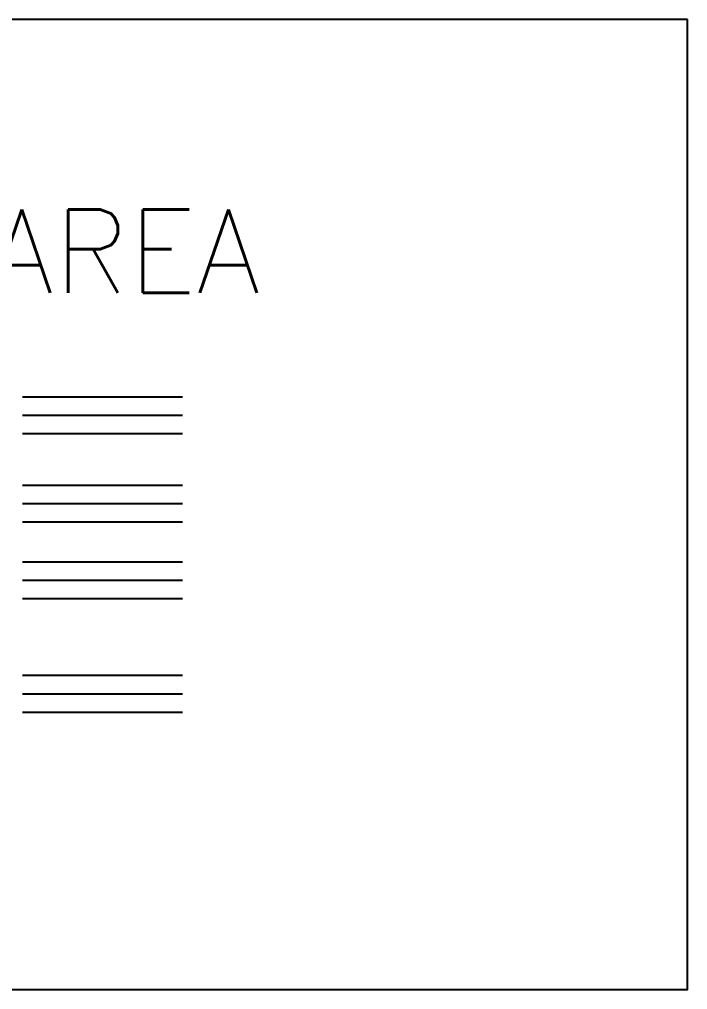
# Model space of a CAD drawing. Header units: metres. Extents: x -7 to 1567, y -1439 to 351.
# Drawn here: x 166.5 to 327.2, y -30.6 to 202.7 of the extents above; entities that cross this region are included whole.
import ezdxf

# ---------------------------------------------------------------- set-up
doc = ezdxf.new("R2010")
doc.units = ezdxf.units.M
for name, color, linetype in [('B-OVERHANG', 3, 'Continuous'), ('C-CONC-PAD', 51, 'Continuous'), ('R-CURB', 210, 'Continuous'), ('R-PAVEMARK-LINE', 1, 'Continuous'), ('R-PAVEMARK-POLY', 4, 'Continuous'), ('R-PAVEMARK-SYMBOL', 3, 'Continuous'), ('R-ROAD-ASPH', 5, 'Continuous'), ('R-ROAD-CONC', 161, 'Continuous'), ('R-ROAD-PAVER', 173, 'Continuous'), ('R-WALK-ASPH', 211, 'Continuous'), ('R-WALK-CONC', 34, 'Continuous'), ('R-WALK-PAVER', 37, 'Continuous'), ('S-FENCE-GATE', 4, 'Continuous')]:
    doc.layers.add(name, color=color, linetype=linetype)
doc.styles.get("Standard").update_dxf_attribs({"font": 'simplex.shx'})

msp = doc.modelspace()

# ---------------------------------------------------------------- linework, layer by layer
at = {"layer": 'B-OVERHANG'}
msp.add_lwpolyline([(167.28, 103.15), (205.78, 103.15)], dxfattribs=at)
at = {"layer": 'C-CONC-PAD'}
msp.add_lwpolyline([(167.28, 107.57), (205.78, 107.57)], dxfattribs=at)
at = {"layer": 'R-CURB'}
msp.add_lwpolyline([(167.28, 111.99), (205.78, 111.99)], dxfattribs=at)
at = {"layer": 'R-PAVEMARK-LINE'}
msp.add_lwpolyline([(167.28, 44.99), (205.78, 44.99)], dxfattribs=at)
at = {"layer": 'R-PAVEMARK-POLY'}
msp.add_lwpolyline([(167.28, 40.56), (205.78, 40.56)], dxfattribs=at)
at = {"layer": 'R-PAVEMARK-SYMBOL'}
msp.add_lwpolyline([(167.28, 36.14), (205.78, 36.14)], dxfattribs=at)
at = {"layer": 'R-ROAD-ASPH'}
msp.add_lwpolyline([(167.28, 90.75), (205.78, 90.75)], dxfattribs=at)
at = {"layer": 'R-ROAD-CONC'}
msp.add_lwpolyline([(167.28, 86.33), (205.78, 86.33)], dxfattribs=at)
at = {"layer": 'R-ROAD-PAVER'}
msp.add_lwpolyline([(167.28, 81.91), (205.78, 81.91)], dxfattribs=at)
at = {"layer": 'R-WALK-ASPH'}
msp.add_lwpolyline([(167.28, 67.87), (205.78, 67.87)], dxfattribs=at)
at = {"layer": 'R-WALK-CONC'}
msp.add_lwpolyline([(167.28, 72.29), (205.78, 72.29)], dxfattribs=at)
at = {"layer": 'R-WALK-PAVER'}
msp.add_lwpolyline([(167.28, 63.45), (205.78, 63.45)], dxfattribs=at)
at = {"layer": 'S-FENCE-GATE'}
msp.add_lwpolyline([(327.24, 202.74), (-7.34, 202.74), (-7.34, -30.6), (327.24, -30.6)], close=True, dxfattribs=at)

# ---------------------------------------------------------------- texts
at = {"insert": (-6.07, 190.33), "char_height": 20, "attachment_point": 1}
msp.add_mtext_dynamic_manual_height_columns('DEPRECATED STANDARDS AREA', width=279.7726, gutter_width=1, heights=[0], dxfattribs=at)

doc.saveas('drawing.dxf')
